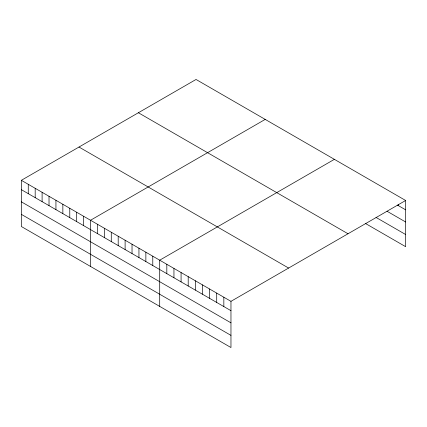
<?xml version="1.0" encoding="UTF-8"?>
<svg xmlns="http://www.w3.org/2000/svg" width="427" height="427" viewBox="0 0 427 427"><rect width="100%" height="100%" fill="white"/><g stroke="black" fill="none" stroke-linecap="round" stroke-linejoin="round"><path stroke-width="0.64" d="M21.35 180.317L230.964 301.339L230.964 347.535L21.35 226.513L21.35 180.317L196.036 79.465L405.65 200.487L405.65 246.683L365.629 223.577M265.21 119.4L90.524 220.257L90.524 266.453M334.384 159.34L159.698 260.192L159.698 306.389M230.964 301.339L405.65 200.487M397.425 205.083L405.65 209.833M387.011 211.232L405.65 221.992M376.048 217.428L405.65 234.519M138.391 112.749L348.005 233.766M78.995 147.037L288.609 268.055M21.35 189.668L230.964 310.685M21.35 201.827L230.964 322.844M21.35 214.354L230.964 335.376M398.524 204.469L398.524 205.718M223.839 297.224L223.839 306.57M216.708 293.109L216.708 302.455M209.582 288.994L209.582 298.345M202.457 284.878L202.457 294.23M195.331 280.763L195.331 290.114M188.2 276.653L188.2 285.999M181.075 272.538L181.075 281.884M173.949 268.423L173.949 277.769M166.824 264.308L166.824 273.654M152.781 256.2L152.781 265.546M145.863 252.208L145.863 261.554M138.946 248.21L138.946 257.561M132.028 244.217L132.028 253.563M125.111 240.225L125.111 249.571M118.194 236.232L118.194 245.578M111.276 232.235L111.276 241.586M104.359 228.242L104.359 237.588M97.441 224.25L97.441 233.596M83.607 216.265L83.607 225.611M76.689 212.267L76.689 221.618M69.772 208.275L69.772 217.621M62.854 204.282L62.854 213.628M55.937 200.29L55.937 209.636M49.02 196.292L49.02 205.643M42.102 192.299L42.102 201.645M35.185 188.307L35.185 197.653M28.267 184.315L28.267 193.661"/></g></svg>
